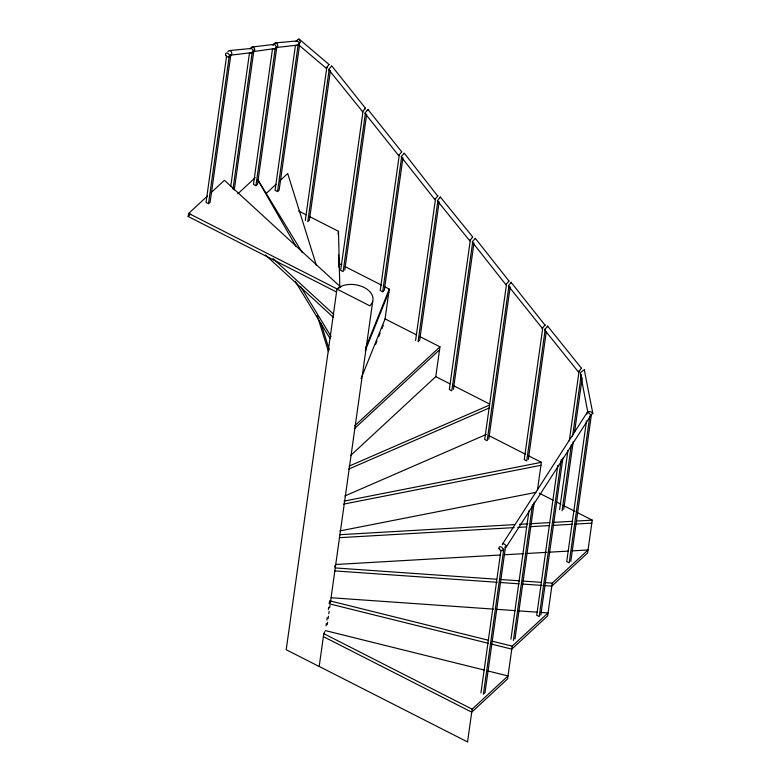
<?xml version="1.0" encoding="UTF-8"?>
<svg xmlns="http://www.w3.org/2000/svg" width="781" height="781" viewBox="0 0 781 781"><rect width="100%" height="100%" fill="white"/><g stroke="black" fill="none" stroke-linecap="round" stroke-linejoin="round"><path stroke-width="1.17" d="M226.588 56.173L206.038 202.425L208.507 203.685L210.118 202.191L230.844 54.738M208.507 203.685L229.233 56.232M230.707 186.591L249.539 52.591M233.002 189.061L252.351 51.439M234.28 189.978L253.962 49.945M272.559 48.49L253.454 184.423L255.924 185.683L257.535 184.189L276.816 47.055M255.924 185.683L275.195 48.549M295.316 46.255L275.068 190.32L277.538 191.579L279.149 190.086L299.572 44.82M277.538 191.579L298.293 43.912M305.303 220.408L326.839 67.146M329.143 69.607L307.773 221.667L309.383 220.174L330.422 70.534M338.066 234.28L338.485 231.303L309.383 216.493M362.931 111.995L340.672 270.353L342.322 271.192M343.142 271.612L365.401 113.255M344.753 270.119L366.68 114.153M324.857 631.624L323.803 633.655L319.195 666.437L467.546 741.95L472.154 709.168L508.011 675.946L487.979 670.977M326.038 625.932L326.37 623.609M326.858 620.104L327.19 617.771M328.332 609.61L328.664 607.276M329.436 601.79L329.152 603.781L488.213 643.271M327.278 624.644L327.62 622.232M328.127 618.62L328.469 616.209M328.801 613.788L329.143 611.377M329.65 607.764L329.992 605.343M330.334 602.932L372.713 301.378M399.189 155.624L380.23 290.483L382.7 291.743L384.32 290.249L402.937 157.791M382.7 291.743L401.659 156.883M361.037 378.658L385.082 318.892L389.27 289.087L384.955 286.9M415.599 340.428L435.388 199.614M437.868 200.873L418.079 341.688L419.69 340.194L439.137 201.791M350.552 455.587L435.778 376.637L439.967 346.832L419.514 336.426M470.396 239.572L449.329 389.534L451.799 390.793L472.7 242.032M453.41 389.299L473.979 242.94M506.439 284.762L484.698 439.469L487.168 440.728L508.909 286.022M488.779 439.234L510.188 286.93M480.93 692.923L501.012 549.99M503.823 548.848L483.4 694.182L485.011 692.688L505.434 547.354M542.658 328.664L524.256 459.609L526.726 460.868L545.304 328.723M528.337 459.374L546.241 332.032M510.92 639.219L528.991 510.657M540.784 612.421L548.057 612.929L512.199 646.141L507.591 678.933L471.734 712.145L323.383 636.632M513.39 640.469L532.476 504.702M515.001 638.975L534.253 502.007M537.504 489.794L541.37 462.323L528.454 455.753M557.78 465.505L536.723 615.311L539.193 616.57L561.266 459.521M540.813 615.077L562.876 458.027M559.626 509.554L567.933 450.452M569.29 440.796L579.121 370.838M562.095 510.803L571.419 444.467M572.61 436.023L581.259 374.509M572.258 550.869L588.044 549.961L552.245 583.124L547.637 615.906L511.78 649.128L491.747 644.149M563.716 509.31L573.205 441.773M574.562 432.118L582.187 377.838M586.482 420.998L566.713 561.607L569.193 562.857L589.792 416.244M570.804 561.363L591.402 414.75M577.12 512.463L592.232 520.146L587.624 552.938L551.825 586.101L544.552 585.594M336.494 291.996L188.143 216.483L188.67 213.408L207.443 196.021M297.297 40.085L298.43 39.05L299.308 39.245L328.938 64.413L326.36 68.377L326.683 67.361M587.908 412.593C587.937 409.674 595.454 413.461 591.607 414.262M587.829 412.261L580.283 372.781L584.266 369.716L592.857 413.579M584.52 369.921L584.198 370.506M331.564 66.18L328.586 69.519L362.696 111.79M545.079 325.238L511.106 282.331L508.353 285.934L542.414 328.459M404.08 153.457L401.102 156.786L434.832 199.526L435.437 199.165M437.809 196.187L404.167 153.076M475.121 238.605L472.144 241.944L505.883 284.675L506.488 284.323M365.684 347.73L389.27 289.087M365.264 350.708L388.85 292.074M375.593 344.431L376.95 341.043M378.765 336.533L380.122 333.155M381.938 328.645L383.295 325.257M440.084 197.798L440.357 197.056L437.321 200.795L469.684 240.694L470.65 239.992M472.456 237.697L472.73 236.955L440.357 197.056M547.354 326.849L547.637 326.116L544.582 329.836L578.399 371.961L579.014 371.6M365.147 108.92L365.43 108.188L331.652 65.799M511.125 282.956L511.418 282.214M508.656 281.697L508.948 280.965L475.219 238.225M502.437 544.738A2.528 1.201 38.8 0 1 502.515 544.054L586.873 412.934L587.878 412.68A2.284 1.103 39.1 0 1 589.382 413.442L590.495 414.77A2.519 1.211 39.1 0 1 590.582 415.882L506.234 546.993L505.229 547.247A2.275 1.074 38.8 0 1 504.751 547.09M367.343 110.609L367.91 109.447L364.844 113.167L398.632 155.536L399.237 155.175M328.303 64.969L328.986 64.491M211.016 192.712L224.42 180.294L340.701 287.086L336.962 288.99L286.197 649.714L319.165 666.496M188.143 216.483L190.769 214.053M237.727 193.893L255.211 177.687M266.223 193.415L276.064 184.296M279.647 180.977L287.701 173.519L316.403 265.394M354.74 425.782L439.967 346.832M354.33 428.759L439.547 349.82M272.52 45.015L273.897 44.39A2.284 1.865 60 0 1 275.41 45.132L276.171 46.792A2.528 2.07 60 0 1 275.742 48.412L253.474 51.575L254.333 51.009A2.528 2.07 60 0 0 254.762 49.388L254.001 47.729A2.284 1.865 60 0 0 252.488 46.987L251.121 47.612A2.528 2.07 60 0 0 250.691 48.637M295.452 41.578L296.839 40.944A2.275 1.874 60.4 0 1 298.342 41.686L299.103 43.355A2.538 2.089 60.4 0 1 298.664 44.986L275.966 47.553L277.343 46.928A2.538 2.089 60.4 0 0 277.792 45.298L277.03 43.629A2.275 1.874 60.4 0 0 275.517 42.887L274.141 43.521A2.538 2.089 60.4 0 0 273.867 43.99M590.582 415.882L590.006 416.175M502.515 544.054L503.511 543.81A2.275 1.074 38.8 0 1 505.014 544.562L506.137 545.88A2.528 1.201 38.8 0 1 506.234 546.993M437.907 195.806L434.832 199.526M545.167 324.857L542.102 328.576M249.891 48.754L250.886 48.481A2.275 1.874 60.3 0 1 252.4 49.213L253.151 50.882A2.528 2.079 60.3 0 1 252.712 52.512L230.004 55.236L231.381 54.611A2.528 2.079 60.3 0 0 231.82 52.991L231.059 51.321A2.275 1.874 60.3 0 0 229.546 50.58L228.169 51.204A2.528 2.079 60.3 0 0 227.896 51.683M349.107 466.13L489.55 405.066M348.687 469.117L489.131 408.043M344.919 495.935L486.475 434.382M298.918 44.517L300.382 42.174L299.308 39.245M344.021 501.138L541.37 462.323M343.601 504.126L540.95 465.3M339.833 530.943L535.981 492.362M251.97 47.045L273.379 44.449M274.883 48.978L274.365 49.037A2.284 1.865 60 0 1 273.311 48.686M229.546 50.58L250.886 48.481M275.517 42.887L296.839 40.944M339.706 534.702L514.533 524.627M519.385 524.354L527.888 523.856M530.319 523.719L549.736 522.596M553.378 522.391L572.805 521.269M576.446 521.064L592.232 520.146M339.286 537.689L514.113 527.614M517.754 527.4L526.257 526.911M531.109 526.628L549.316 525.584M552.968 525.369L572.385 524.246M576.027 524.041L591.813 523.133M335.508 564.507L500.631 554.998M504.272 554.783L523.7 553.661M527.341 553.456L546.768 552.333M549.189 552.196L568.617 551.074M508.948 280.965L505.883 284.675M365.43 108.188L362.374 111.908M401.698 151.944L398.632 155.536M581.464 368.359L578.399 371.961M472.73 236.955L469.684 240.694M496.501 579.219L335.352 567.943L334.649 565.698M500.143 579.473L519.521 580.83M523.163 581.084L541.34 582.362M544.972 582.616L552.245 583.124M334.932 570.921L497.292 582.284M499.723 582.46L519.111 583.817M521.532 583.983L542.131 585.428M331.164 597.748L493.524 609.112M495.955 609.278L515.333 610.635M517.764 610.81L537.152 612.167M329.572 600.794L488.633 640.293M492.167 641.172L512.199 646.141M325.384 630.599L484.445 670.098M298.606 211.007L306.152 214.843M338.603 263.304L341.844 264.954M345.075 266.594L381.724 285.25M188.67 213.408L337.06 288.941M385.082 318.892L416.293 334.785M435.778 376.637L449.768 383.764M453 385.404L489.589 404.031M488.633 435.476L525.222 454.103M539.339 493.231L553.368 500.367M556.609 502.017L560.924 504.214M563.091 505.317L574.962 511.36M323.803 633.655L472.154 709.168M298.947 45.103L326.36 68.377M273.008 258.57L333.829 314.431M265.433 254.977L333.419 317.408M547.637 326.116L581.454 368.232M367.91 109.447L401.688 151.807M257.984 179.991L302.315 252.673M300.656 286.627L331.056 336.465M295.169 281.306L330.002 338.407M257.906 180.04L295.999 246.357M320.932 323.119L329.289 349.868M317.242 315.631L328.508 351.684M338.485 231.303L339.823 287.408M338.563 255.016L338.856 267.219M297.278 45.61A2.275 1.874 60.4 0 1 296.233 45.259M273.701 45.142A2.538 2.089 60.4 0 1 273.711 44.546M586.951 414.057A2.519 1.211 39.1 0 1 586.873 412.934M251.336 53.137A2.275 1.874 60.3 0 1 250.291 52.786M339.296 287.271L336.884 289.048L369.852 305.83A19.789 12.857 8 0 0 367.129 289.312A19.789 12.857 8 0 0 342.254 285.875L339.296 287.271M499.02 548.487A2.353 1.582 47.2 0 0 502.339 550.585A2.353 1.582 47.2 0 0 501.412 547.081A2.353 1.582 47.2 0 0 499.02 548.487M225.582 54.826A2.353 1.582 47.2 0 0 228.911 56.896A2.353 1.582 47.2 0 0 227.945 53.391A2.353 1.582 47.2 0 0 225.582 54.826"/></g></svg>
